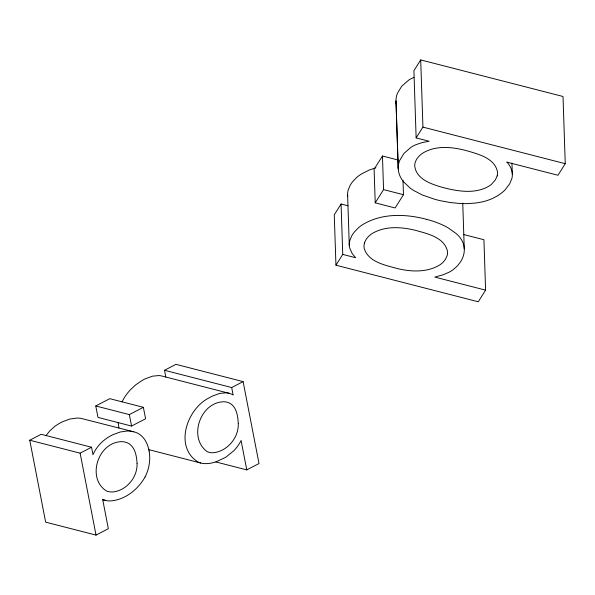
<?xml version="1.0" encoding="UTF-8"?>
<svg xmlns="http://www.w3.org/2000/svg" width="595" height="595" viewBox="0 0 595 595"><rect width="100%" height="100%" fill="white"/><g stroke="black" fill="none" stroke-linecap="round" stroke-linejoin="round"><path stroke-width="0.89" d="M145.039 477.019C137.906 489.715 124.578 500.291 109.666 500.983A13.581 8.932 -1.9 0 1 106.408 500.618L102.712 499.703M506.895 162.138L557.961 175.257L565.25 163.692L563.019 96.487L420.702 59.909L413.904 70.701L416.136 137.906L429.144 141.253L422.249 142.577L416.165 144.607A32.346 21.264 -1.9 0 0 410.892 147.344L403.886 153.495L399.602 160.628A43.271 28.448 -1.9 0 0 398.248 169.047L398.509 171.189A47.637 31.319 -1.9 0 0 399 173.338A46.202 30.375 -1.9 0 0 403.298 181.535L410.067 188.005A59.336 39.002 -1.9 0 0 413.808 190.564L422.569 195.078L434.938 199.34A96.896 63.695 -1.9 0 0 440.739 200.783L450.259 202.531L459.645 203.468A70.165 46.127 -1.9 0 0 467.053 203.631L475.896 203.029L482.448 201.854A41.352 27.184 -1.9 0 0 492.801 198.306L495.464 196.975A44.03 28.947 -1.9 0 0 505.259 189.679L509.618 183.937L511.856 178.597A34.458 22.655 -1.9 0 0 512.183 172.654L511.901 171.204A37.44 24.611 -1.9 0 0 506.933 162.123M347.956 205.773L341.069 204.003L334.271 214.795L335.944 265.199L478.261 301.777L485.594 290.144L483.921 239.74L463.431 234.475M398.025 160.003L382.451 156.002L374.106 169.248L375.222 202.85L395.117 207.967L403.47 194.721L402.986 180.188M335.944 265.199L342.742 254.407L341.069 204.003M375.222 202.85L383.567 189.604L382.451 156.002M416.136 137.906L422.933 127.114L420.702 59.909M46.06 435.54L49.913 430.765L54.532 426.622A45.287 29.772 -1.9 0 1 62.594 421.721L69.875 419.036L76.8 418.077A17.002 11.179 -1.9 0 1 80.786 418.337L133.749 431.799C142.659 433.718 147.746 442.583 149.07 451.032M105.352 500.38A15.886 10.442 -1.9 0 1 102.675 499.473L108.342 528.702L96.026 535.091L45.651 522.142L29.75 440.218L41.174 434.291L91.548 447.239L92.991 454.669C95.944 447.983 100.838 442.197 106.907 438.128A44.997 29.579 -1.9 0 1 112.976 434.67L120.25 431.985L127.181 431.025A17.002 11.179 -1.9 0 1 131.168 431.286L133.749 431.799M95.758 405.961L109.785 398.68L143.365 407.315L145.589 418.768L131.562 426.05L97.982 417.415L95.758 405.961L129.338 414.596L143.365 407.315M165.827 377.044L164.517 370.276L175.942 364.348L243.11 381.611L259.011 463.535L246.761 469.886L215.829 461.936L211.277 463.111A19.36 12.726 -1.9 0 1 205.632 463.624A14.369 9.446 -1.9 0 1 200.723 463.007L148.78 449.649M29.75 440.218L80.124 453.167L91.548 447.239M164.517 370.276L231.686 387.538L243.11 381.611M215.829 461.936L225.758 457.257L233.857 450.72A64.572 42.446 -1.9 0 0 241.079 440.501L246.761 469.886M375.958 167.775L369.19 170.073L361.515 173.926A42.037 27.638 -1.9 0 0 356.755 177.407L352.865 181.401A47.942 31.52 -1.9 0 0 349.867 185.856L348.082 190.333L347.621 193.263A33.387 21.948 -1.9 0 0 347.733 196.157M426.541 219.324C405.805 213.843 382.191 213.003 363.181 224.33A42.037 27.638 -1.9 0 0 358.428 227.811L354.538 231.805A47.942 31.52 -1.9 0 0 351.541 236.252L349.756 240.737L349.287 243.667A33.387 21.948 -1.9 0 0 349.682 247.996L352.225 253.619L355.654 257.724L342.742 254.407M422.933 127.114L565.25 163.692M383.567 189.604L403.47 194.721M485.594 290.144L434.819 277.091L443.372 274.719L448.861 272.309A35.447 23.302 -1.9 0 0 453.554 269.364L457.451 265.876L460.545 261.859A47.325 31.111 -1.9 0 0 464.256 248.055M231.686 387.538L233.136 395.028A13.804 9.074 -1.9 0 0 229.023 393.265L161.84 376.018A11.461 7.534 -1.9 0 0 158.925 375.557L152.476 376.166L145.225 378.837A46.492 30.561 -1.9 0 0 141.796 380.659L135.786 384.787L130.387 389.807A79.834 52.479 -1.9 0 0 122.087 401.841M118.955 427.998L118.108 422.591M129.338 414.596L131.562 426.05M80.124 453.167L96.026 535.091M464.212 248.055L464.011 246.434A39.501 25.972 -1.9 0 0 459.377 236.795A48.924 32.16 -1.9 0 0 456.075 233.493L448.273 227.945A70.441 46.306 -1.9 0 0 446.205 226.784A75.379 49.556 -1.9 0 0 426.518 219.362M413.934 77.402A32.346 21.264 -1.9 0 0 408.661 80.147L401.655 86.29L397.371 93.43A43.271 28.448 -1.9 0 0 396.017 101.842L396.277 103.984A47.637 31.319 -1.9 0 0 396.493 105.055M511.953 163.075L512.317 174.119M462.746 203.059L464.264 248.881M396.017 101.842L398.248 169.047M395.98 100.778L398.211 167.983M347.599 194.714L349.272 245.118M229.008 393.28A11.461 7.534 -1.9 0 0 226.085 392.819L219.644 393.429L212.393 396.099A46.492 30.561 -1.9 0 0 208.964 397.921C186.919 408.877 173.591 447.418 198.447 462.241A14.139 9.297 -1.9 0 0 200.731 462.999M149.1 451.025A86.587 56.919 -1.9 0 1 149.204 464.234A89.332 58.726 -1.9 0 1 145.083 477.026M238.268 423.484C238.9 437.697 227.156 451.635 212.876 452.765A9.751 6.411 -1.9 0 1 209.804 452.498L209.061 452.326A11.439 7.519 -1.9 0 1 207.365 451.769C188.057 438.255 199.905 402.711 223.274 401.774A10.137 6.664 -1.9 0 1 225.654 401.923L227.201 402.235A11.952 7.854 -1.9 0 1 228.636 402.681C236.535 406.021 237.851 415.942 238.268 423.484M137.066 463.684C137.527 477.257 126.519 490.563 112.901 491.961A10.546 6.932 -1.9 0 1 109.673 491.812L108.097 491.5A12.978 8.531 -1.9 0 1 106.364 490.942C86.714 478.373 97.61 443.163 120.584 441.691A10.546 6.932 -1.9 0 1 123.812 441.832L125.389 442.152A12.978 8.531 -1.9 0 1 127.122 442.71C135.087 446.094 136.709 455.993 137.066 463.684M364.527 242.901L364.222 244.062A24.811 16.31 -1.9 0 0 364.259 248.673C368.811 262.365 385.24 265.065 397.319 268.561C411.212 271.87 427.017 272.666 439.668 264.983A25.005 16.437 -1.9 0 0 443.424 261.897L445.529 259.197L447.224 255.404A24.633 16.191 -1.9 0 0 447.537 251.573C444.517 237.189 427.188 233.657 415.154 230.243C401.037 226.866 384.928 225.758 372.039 233.619A25.005 16.437 -1.9 0 0 368.283 236.706L366.817 238.469A29.661 19.501 -1.9 0 0 364.951 241.741L364.527 242.901M497.16 175.919L495.375 179.898L491.544 184.257A24.804 16.303 -1.9 0 1 487.372 187.038C475.665 193.078 461.854 191.798 449.418 189.091A105.293 69.221 -1.9 0 1 441.996 187.254C431.107 184.071 416.046 179.05 414.722 165.812A25.05 16.467 -1.9 0 1 415.377 161.952L416.217 160.04A28.895 18.995 -1.9 0 1 418.099 157.258L419.668 155.578A25.243 16.593 -1.9 0 1 423.558 152.647C436.522 145.195 452.379 146.995 466.249 150.565C477.971 154.075 494.728 157.876 497.509 171.94A25.592 16.824 -1.9 0 1 497.16 175.919"/></g></svg>
